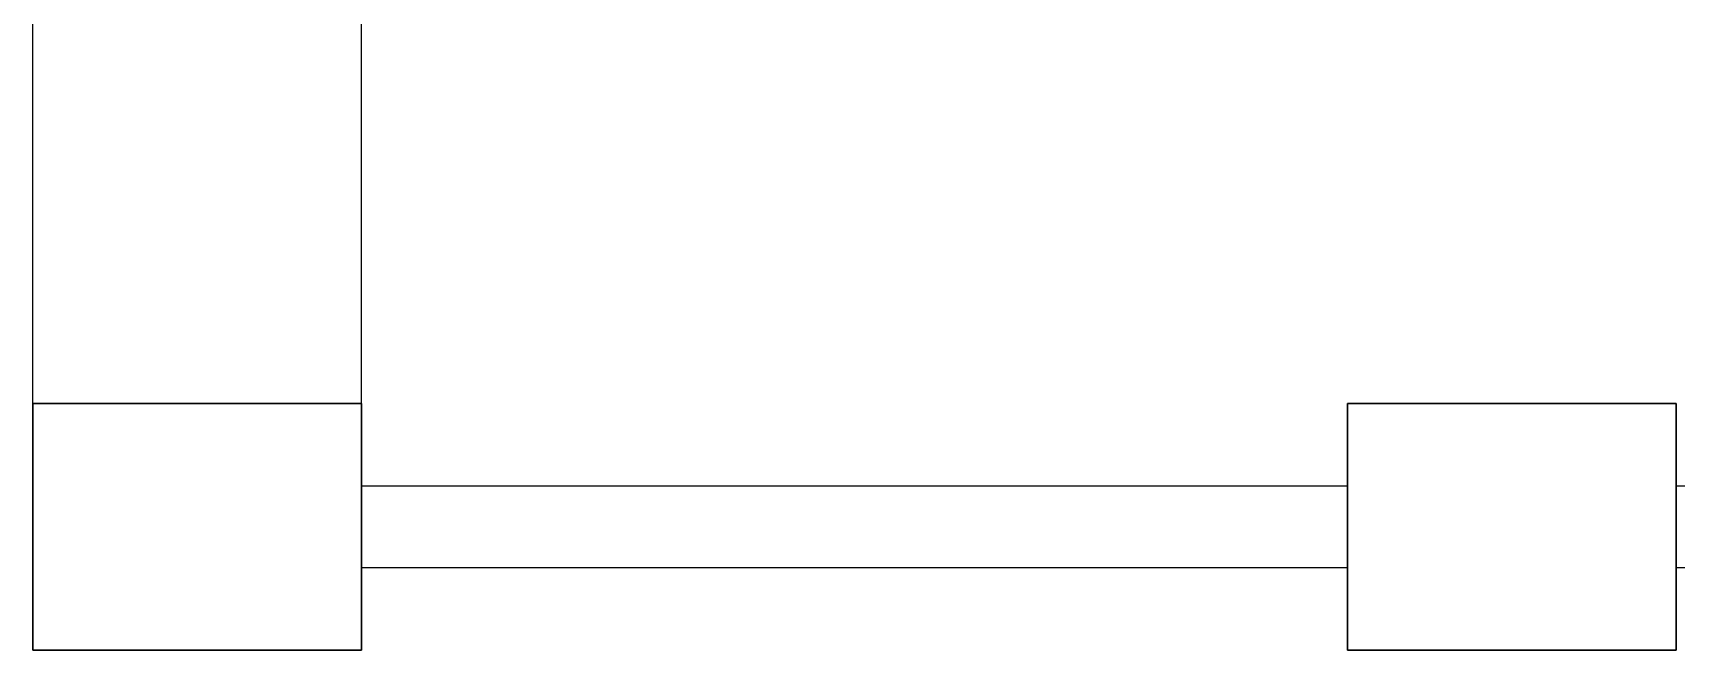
# Model space of a CAD drawing. Extents: x -19 to 297, y 0 to 420.
# Drawn here: x 200.17 to 210.17, y 248.27 to 252.02 of the extents above; entities that cross this region are included whole.
import ezdxf

# ---------------------------------------------------------------- set-up
doc = ezdxf.new("R2010")
doc.units = 0
doc.header["$MEASUREMENT"] = 0
doc.linetypes.add('K5LT_BASIC', pattern=[0])
doc.layers.add('Системный слой', color=7, linetype='Continuous')

# ---------------------------------------------------------------- blocks, each defined once
blk = doc.blocks.new('*U')
at = {"layer": 'Системный слой', "color": 5, "linetype": 'K5LT_BASIC'}
for p, q in [((202.167, 249.769), (200.167, 249.769)), ((200.167, 249.769), (200.167, 248.269)), ((202.167, 248.269), (202.167, 249.769)), ((210.167, 249.769), (208.167, 249.769)), ((208.167, 249.769), (208.167, 248.269)), ((210.167, 249.769), (208.167, 249.769)), ((208.167, 249.769), (208.167, 248.269)), ((210.167, 248.269), (210.167, 249.769)), ((210.167, 248.269), (210.167, 249.769)), ((200.167, 248.269), (202.167, 248.269)), ((208.167, 248.269), (210.167, 248.269)), ((208.167, 248.269), (210.167, 248.269))]:
    blk.add_line(p, q, dxfattribs=at)

msp = doc.modelspace()

# ---------------------------------------------------------------- linework, layer by layer
at = {"layer": 'Системный слой', "color": 5, "linetype": 'K5LT_BASIC'}
for p, q in [((200.167, 249.769), (200.167, 273.769)), ((202.167, 249.769), (202.167, 273.769)), ((200.167, 249.769), (200.167, 248.269)), ((200.167, 249.769), (202.167, 249.769)), ((202.167, 249.769), (200.167, 249.769)), ((200.167, 248.269), (200.167, 249.769)), ((200.167, 249.769), (200.167, 248.269)), ((200.167, 249.769), (202.167, 249.769)), ((202.167, 249.769), (202.167, 248.269)), ((202.167, 249.769), (202.167, 248.269)), ((202.167, 249.769), (202.167, 248.269)), ((208.167, 249.769), (208.167, 248.269)), ((208.167, 249.769), (210.167, 249.769)), ((210.167, 249.769), (208.167, 249.769)), ((208.167, 248.269), (208.167, 249.769)), ((208.167, 249.769), (208.167, 248.269)), ((208.167, 249.769), (210.167, 249.769)), ((208.167, 249.769), (208.167, 248.269)), ((208.167, 249.769), (210.167, 249.769)), ((210.167, 249.769), (210.167, 248.269)), ((210.167, 249.769), (210.167, 248.269)), ((210.167, 249.769), (210.167, 248.269)), ((210.167, 249.769), (210.167, 248.269)), ((202.167, 249.269), (208.167, 249.269)), ((210.167, 249.269), (216.167, 249.269)), ((208.167, 248.769), (202.167, 248.769)), ((216.167, 248.769), (210.167, 248.769)), ((200.167, 248.269), (202.167, 248.269)), ((200.167, 248.269), (202.167, 248.269)), ((202.167, 248.269), (200.167, 248.269)), ((200.167, 248.269), (202.167, 248.269)), ((201.417, 248.269), (200.667, 248.269)), ((201.417, 248.269), (200.667, 248.269)), ((201.667, 248.269), (202.167, 248.269)), ((208.167, 248.269), (210.167, 248.269)), ((208.167, 248.269), (210.167, 248.269)), ((210.167, 248.269), (208.167, 248.269)), ((208.167, 248.269), (210.167, 248.269)), ((208.167, 248.269), (210.167, 248.269)), ((208.167, 248.269), (210.167, 248.269)), ((209.417, 248.269), (208.667, 248.269)), ((209.417, 248.269), (208.667, 248.269)), ((209.417, 248.269), (208.667, 248.269)), ((209.667, 248.269), (210.167, 248.269)), ((209.667, 248.269), (210.167, 248.269))]:
    msp.add_line(p, q, dxfattribs=at)

# ---------------------------------------------------------------- block references
at = {"layer": 'Системный слой'}
msp.add_blockref('*U', (0, 0), dxfattribs=at)
msp.add_blockref('*U', (0, 0), dxfattribs=at)
msp.add_blockref('*U', (0, 0), dxfattribs=at)
msp.add_blockref('*U', (0, 0), dxfattribs=at)
msp.add_blockref('*U', (0, 0), dxfattribs=at)
msp.add_blockref('*U', (0, 0), dxfattribs=at)
msp.add_blockref('*U', (0, 0), dxfattribs=at)
msp.add_blockref('*U', (0, 0), dxfattribs=at)
msp.add_blockref('*U', (0, 0), dxfattribs=at)
msp.add_blockref('*U', (0, 0), dxfattribs=at)
msp.add_blockref('*U', (0, 0), dxfattribs=at)
msp.add_blockref('*U', (0, 0), dxfattribs=at)
msp.add_blockref('*U', (0, 0), dxfattribs=at)
msp.add_blockref('*U', (0, 0), dxfattribs=at)
msp.add_blockref('*U', (0, 0), dxfattribs=at)
msp.add_blockref('*U', (0, 0), dxfattribs=at)
msp.add_blockref('*U', (0, 0), dxfattribs=at)
msp.add_blockref('*U', (0, 0), dxfattribs=at)
msp.add_blockref('*U', (0, 0), dxfattribs=at)
msp.add_blockref('*U', (0, 0), dxfattribs=at)
msp.add_blockref('*U', (0, 0), dxfattribs=at)
msp.add_blockref('*U', (0, 0), dxfattribs=at)
msp.add_blockref('*U', (0, 0), dxfattribs=at)
msp.add_blockref('*U', (0, 0), dxfattribs=at)
msp.add_blockref('*U', (0, 0), dxfattribs=at)
msp.add_blockref('*U', (0, 0), dxfattribs=at)
msp.add_blockref('*U', (0, 0), dxfattribs=at)
msp.add_blockref('*U', (0, 0), dxfattribs=at)
msp.add_blockref('*U', (0, 0), dxfattribs=at)
msp.add_blockref('*U', (0, 0), dxfattribs=at)
msp.add_blockref('*U', (0, 0), dxfattribs=at)
msp.add_blockref('*U', (0, 0), dxfattribs=at)
msp.add_blockref('*U', (0, 0), dxfattribs=at)
msp.add_blockref('*U', (0, 0), dxfattribs=at)
msp.add_blockref('*U', (0, 0), dxfattribs=at)
msp.add_blockref('*U', (0, 0), dxfattribs=at)
msp.add_blockref('*U', (0, 0), dxfattribs=at)
msp.add_blockref('*U', (0, 0), dxfattribs=at)
msp.add_blockref('*U', (0, 0), dxfattribs=at)
msp.add_blockref('*U', (0, 0), dxfattribs=at)
msp.add_blockref('*U', (0, 0), dxfattribs=at)
msp.add_blockref('*U', (0, 0), dxfattribs=at)
msp.add_blockref('*U', (0, 0), dxfattribs=at)
msp.add_blockref('*U', (0, 0), dxfattribs=at)
msp.add_blockref('*U', (0, 0), dxfattribs=at)
msp.add_blockref('*U', (0, 0), dxfattribs=at)
msp.add_blockref('*U', (0, 0), dxfattribs=at)
msp.add_blockref('*U', (0, 0), dxfattribs=at)
msp.add_blockref('*U', (0, 0), dxfattribs=at)
msp.add_blockref('*U', (0, 0), dxfattribs=at)
msp.add_blockref('*U', (0, 0), dxfattribs=at)
msp.add_blockref('*U', (0, 0), dxfattribs=at)
msp.add_blockref('*U', (0, 0), dxfattribs=at)
msp.add_blockref('*U', (0, 0), dxfattribs=at)
msp.add_blockref('*U', (0, 0), dxfattribs=at)
msp.add_blockref('*U', (0, 0), dxfattribs=at)
msp.add_blockref('*U', (0, 0), dxfattribs=at)
msp.add_blockref('*U', (0, 0), dxfattribs=at)
msp.add_blockref('*U', (0, 0), dxfattribs=at)
msp.add_blockref('*U', (0, 0), dxfattribs=at)
msp.add_blockref('*U', (0, 0), dxfattribs=at)
msp.add_blockref('*U', (0, 0), dxfattribs=at)
msp.add_blockref('*U', (0, 0), dxfattribs=at)
msp.add_blockref('*U', (0, 0), dxfattribs=at)
msp.add_blockref('*U', (0, 0), dxfattribs=at)
msp.add_blockref('*U', (0, 0), dxfattribs=at)
msp.add_blockref('*U', (0, 0), dxfattribs=at)
msp.add_blockref('*U', (0, 0), dxfattribs=at)
msp.add_blockref('*U', (0, 0), dxfattribs=at)
msp.add_blockref('*U', (0, 0), dxfattribs=at)
msp.add_blockref('*U', (0, 0), dxfattribs=at)
msp.add_blockref('*U', (0, 0), dxfattribs=at)
msp.add_blockref('*U', (0, 0), dxfattribs=at)
msp.add_blockref('*U', (0, 0), dxfattribs=at)
msp.add_blockref('*U', (0, 0), dxfattribs=at)
msp.add_blockref('*U', (0, 0), dxfattribs=at)
msp.add_blockref('*U', (0, 0), dxfattribs=at)
msp.add_blockref('*U', (0, 0), dxfattribs=at)
msp.add_blockref('*U', (0, 0), dxfattribs=at)
msp.add_blockref('*U', (0, 0), dxfattribs=at)
msp.add_blockref('*U', (0, 0), dxfattribs=at)
msp.add_blockref('*U', (0, 0), dxfattribs=at)
msp.add_blockref('*U', (0, 0), dxfattribs=at)
msp.add_blockref('*U', (0, 0), dxfattribs=at)
msp.add_blockref('*U', (0, 0), dxfattribs=at)
msp.add_blockref('*U', (0, 0), dxfattribs=at)
msp.add_blockref('*U', (0, 0), dxfattribs=at)
msp.add_blockref('*U', (0, 0), dxfattribs=at)
msp.add_blockref('*U', (0, 0), dxfattribs=at)
msp.add_blockref('*U', (0, 0), dxfattribs=at)
msp.add_blockref('*U', (0, 0), dxfattribs=at)
msp.add_blockref('*U', (0, 0), dxfattribs=at)
msp.add_blockref('*U', (0, 0), dxfattribs=at)
msp.add_blockref('*U', (0, 0), dxfattribs=at)
msp.add_blockref('*U', (0, 0), dxfattribs=at)
msp.add_blockref('*U', (0, 0), dxfattribs=at)
msp.add_blockref('*U', (0, 0), dxfattribs=at)
msp.add_blockref('*U', (0, 0), dxfattribs=at)
msp.add_blockref('*U', (0, 0), dxfattribs=at)
msp.add_blockref('*U', (0, 0), dxfattribs=at)
msp.add_blockref('*U', (0, 0), dxfattribs=at)
msp.add_blockref('*U', (0, 0), dxfattribs=at)
msp.add_blockref('*U', (0, 0), dxfattribs=at)
msp.add_blockref('*U', (0, 0), dxfattribs=at)
msp.add_blockref('*U', (0, 0), dxfattribs=at)
msp.add_blockref('*U', (0, 0), dxfattribs=at)
msp.add_blockref('*U', (0, 0), dxfattribs=at)
msp.add_blockref('*U', (0, 0), dxfattribs=at)
msp.add_blockref('*U', (0, 0), dxfattribs=at)
msp.add_blockref('*U', (0, 0), dxfattribs=at)
msp.add_blockref('*U', (0, 0), dxfattribs=at)
msp.add_blockref('*U', (0, 0), dxfattribs=at)
msp.add_blockref('*U', (0, 0), dxfattribs=at)
msp.add_blockref('*U', (0, 0), dxfattribs=at)
msp.add_blockref('*U', (0, 0), dxfattribs=at)
msp.add_blockref('*U', (0, 0), dxfattribs=at)
msp.add_blockref('*U', (0, 0), dxfattribs=at)
msp.add_blockref('*U', (0, 0), dxfattribs=at)
msp.add_blockref('*U', (0, 0), dxfattribs=at)
msp.add_blockref('*U', (0, 0), dxfattribs=at)
msp.add_blockref('*U', (0, 0), dxfattribs=at)
msp.add_blockref('*U', (0, 0), dxfattribs=at)
msp.add_blockref('*U', (0, 0), dxfattribs=at)
msp.add_blockref('*U', (0, 0), dxfattribs=at)
msp.add_blockref('*U', (0, 0), dxfattribs=at)
msp.add_blockref('*U', (0, 0), dxfattribs=at)
msp.add_blockref('*U', (0, 0), dxfattribs=at)
msp.add_blockref('*U', (0, 0), dxfattribs=at)
msp.add_blockref('*U', (0, 0), dxfattribs=at)
msp.add_blockref('*U', (0, 0), dxfattribs=at)
msp.add_blockref('*U', (0, 0), dxfattribs=at)
msp.add_blockref('*U', (0, 0), dxfattribs=at)
msp.add_blockref('*U', (0, 0), dxfattribs=at)
msp.add_blockref('*U', (0, 0), dxfattribs=at)
msp.add_blockref('*U', (0, 0), dxfattribs=at)
msp.add_blockref('*U', (0, 0), dxfattribs=at)
msp.add_blockref('*U', (0, 0), dxfattribs=at)
msp.add_blockref('*U', (0, 0), dxfattribs=at)
msp.add_blockref('*U', (0, 0), dxfattribs=at)
msp.add_blockref('*U', (0, 0), dxfattribs=at)
msp.add_blockref('*U', (0, 0), dxfattribs=at)
msp.add_blockref('*U', (0, 0), dxfattribs=at)
msp.add_blockref('*U', (0, 0), dxfattribs=at)
msp.add_blockref('*U', (0, 0), dxfattribs=at)
msp.add_blockref('*U', (0, 0), dxfattribs=at)
msp.add_blockref('*U', (0, 0), dxfattribs=at)
msp.add_blockref('*U', (0, 0), dxfattribs=at)
msp.add_blockref('*U', (0, 0), dxfattribs=at)
msp.add_blockref('*U', (0, 0), dxfattribs=at)
msp.add_blockref('*U', (0, 0), dxfattribs=at)
msp.add_blockref('*U', (0, 0), dxfattribs=at)
msp.add_blockref('*U', (0, 0), dxfattribs=at)
msp.add_blockref('*U', (0, 0), dxfattribs=at)
msp.add_blockref('*U', (0, 0), dxfattribs=at)
msp.add_blockref('*U', (0, 0), dxfattribs=at)
msp.add_blockref('*U', (0, 0), dxfattribs=at)
msp.add_blockref('*U', (0, 0), dxfattribs=at)
msp.add_blockref('*U', (0, 0), dxfattribs=at)
msp.add_blockref('*U', (0, 0), dxfattribs=at)
msp.add_blockref('*U', (0, 0), dxfattribs=at)
msp.add_blockref('*U', (0, 0), dxfattribs=at)
msp.add_blockref('*U', (0, 0), dxfattribs=at)
msp.add_blockref('*U', (0, 0), dxfattribs=at)
msp.add_blockref('*U', (0, 0), dxfattribs=at)
msp.add_blockref('*U', (0, 0), dxfattribs=at)
msp.add_blockref('*U', (0, 0), dxfattribs=at)
msp.add_blockref('*U', (0, 0), dxfattribs=at)
msp.add_blockref('*U', (0, 0), dxfattribs=at)
msp.add_blockref('*U', (0, 0), dxfattribs=at)
msp.add_blockref('*U', (0, 0), dxfattribs=at)
msp.add_blockref('*U', (0, 0), dxfattribs=at)
msp.add_blockref('*U', (0, 0), dxfattribs=at)
msp.add_blockref('*U', (0, 0), dxfattribs=at)
msp.add_blockref('*U', (0, 0), dxfattribs=at)
msp.add_blockref('*U', (0, 0), dxfattribs=at)
msp.add_blockref('*U', (0, 0), dxfattribs=at)
msp.add_blockref('*U', (0, 0), dxfattribs=at)
msp.add_blockref('*U', (0, 0), dxfattribs=at)
msp.add_blockref('*U', (0, 0), dxfattribs=at)
msp.add_blockref('*U', (0, 0), dxfattribs=at)
msp.add_blockref('*U', (0, 0), dxfattribs=at)
msp.add_blockref('*U', (0, 0), dxfattribs=at)
msp.add_blockref('*U', (0, 0), dxfattribs=at)
msp.add_blockref('*U', (0, 0), dxfattribs=at)
msp.add_blockref('*U', (0, 0), dxfattribs=at)
msp.add_blockref('*U', (0, 0), dxfattribs=at)
msp.add_blockref('*U', (0, 0), dxfattribs=at)
msp.add_blockref('*U', (0, 0), dxfattribs=at)
msp.add_blockref('*U', (0, 0), dxfattribs=at)
msp.add_blockref('*U', (0, 0), dxfattribs=at)
msp.add_blockref('*U', (0, 0), dxfattribs=at)
msp.add_blockref('*U', (0, 0), dxfattribs=at)
msp.add_blockref('*U', (0, 0), dxfattribs=at)
msp.add_blockref('*U', (0, 0), dxfattribs=at)
msp.add_blockref('*U', (0, 0), dxfattribs=at)
msp.add_blockref('*U', (0, 0), dxfattribs=at)
msp.add_blockref('*U', (0, 0), dxfattribs=at)
msp.add_blockref('*U', (0, 0), dxfattribs=at)
msp.add_blockref('*U', (0, 0), dxfattribs=at)
msp.add_blockref('*U', (0, 0), dxfattribs=at)
msp.add_blockref('*U', (0, 0), dxfattribs=at)
msp.add_blockref('*U', (0, 0), dxfattribs=at)
msp.add_blockref('*U', (0, 0), dxfattribs=at)
msp.add_blockref('*U', (0, 0), dxfattribs=at)
msp.add_blockref('*U', (0, 0), dxfattribs=at)
msp.add_blockref('*U', (0, 0), dxfattribs=at)
msp.add_blockref('*U', (0, 0), dxfattribs=at)
msp.add_blockref('*U', (0, 0), dxfattribs=at)
msp.add_blockref('*U', (0, 0), dxfattribs=at)
msp.add_blockref('*U', (0, 0), dxfattribs=at)
msp.add_blockref('*U', (0, 0), dxfattribs=at)
msp.add_blockref('*U', (0, 0), dxfattribs=at)
msp.add_blockref('*U', (0, 0), dxfattribs=at)
msp.add_blockref('*U', (0, 0), dxfattribs=at)
msp.add_blockref('*U', (0, 0), dxfattribs=at)
msp.add_blockref('*U', (0, 0), dxfattribs=at)
msp.add_blockref('*U', (0, 0), dxfattribs=at)
msp.add_blockref('*U', (0, 0), dxfattribs=at)
msp.add_blockref('*U', (0, 0), dxfattribs=at)
msp.add_blockref('*U', (0, 0), dxfattribs=at)
msp.add_blockref('*U', (0, 0), dxfattribs=at)
msp.add_blockref('*U', (0, 0), dxfattribs=at)
msp.add_blockref('*U', (0, 0), dxfattribs=at)
msp.add_blockref('*U', (0, 0), dxfattribs=at)
msp.add_blockref('*U', (0, 0), dxfattribs=at)
msp.add_blockref('*U', (0, 0), dxfattribs=at)
msp.add_blockref('*U', (0, 0), dxfattribs=at)
msp.add_blockref('*U', (0, 0), dxfattribs=at)
msp.add_blockref('*U', (0, 0), dxfattribs=at)
msp.add_blockref('*U', (0, 0), dxfattribs=at)
msp.add_blockref('*U', (0, 0), dxfattribs=at)
msp.add_blockref('*U', (0, 0), dxfattribs=at)
msp.add_blockref('*U', (0, 0), dxfattribs=at)
msp.add_blockref('*U', (0, 0), dxfattribs=at)
msp.add_blockref('*U', (0, 0), dxfattribs=at)
msp.add_blockref('*U', (0, 0), dxfattribs=at)
msp.add_blockref('*U', (0, 0), dxfattribs=at)
msp.add_blockref('*U', (0, 0), dxfattribs=at)
msp.add_blockref('*U', (0, 0), dxfattribs=at)
msp.add_blockref('*U', (0, 0), dxfattribs=at)
msp.add_blockref('*U', (0, 0), dxfattribs=at)
msp.add_blockref('*U', (0, 0), dxfattribs=at)
msp.add_blockref('*U', (0, 0), dxfattribs=at)
msp.add_blockref('*U', (0, 0), dxfattribs=at)
msp.add_blockref('*U', (0, 0), dxfattribs=at)
msp.add_blockref('*U', (0, 0), dxfattribs=at)
msp.add_blockref('*U', (0, 0), dxfattribs=at)
msp.add_blockref('*U', (0, 0), dxfattribs=at)
msp.add_blockref('*U', (0, 0), dxfattribs=at)
msp.add_blockref('*U', (0, 0), dxfattribs=at)
msp.add_blockref('*U', (0, 0), dxfattribs=at)
msp.add_blockref('*U', (0, 0), dxfattribs=at)
msp.add_blockref('*U', (0, 0), dxfattribs=at)
msp.add_blockref('*U', (0, 0), dxfattribs=at)
msp.add_blockref('*U', (0, 0), dxfattribs=at)
msp.add_blockref('*U', (0, 0), dxfattribs=at)
msp.add_blockref('*U', (0, 0), dxfattribs=at)
msp.add_blockref('*U', (0, 0), dxfattribs=at)
msp.add_blockref('*U', (0, 0), dxfattribs=at)
msp.add_blockref('*U', (0, 0), dxfattribs=at)
msp.add_blockref('*U', (0, 0), dxfattribs=at)
msp.add_blockref('*U', (0, 0), dxfattribs=at)
msp.add_blockref('*U', (0, 0), dxfattribs=at)
msp.add_blockref('*U', (0, 0), dxfattribs=at)
msp.add_blockref('*U', (0, 0), dxfattribs=at)
msp.add_blockref('*U', (0, 0), dxfattribs=at)
msp.add_blockref('*U', (0, 0), dxfattribs=at)
msp.add_blockref('*U', (0, 0), dxfattribs=at)
msp.add_blockref('*U', (0, 0), dxfattribs=at)
msp.add_blockref('*U', (0, 0), dxfattribs=at)
msp.add_blockref('*U', (0, 0), dxfattribs=at)
msp.add_blockref('*U', (0, 0), dxfattribs=at)
msp.add_blockref('*U', (0, 0), dxfattribs=at)
msp.add_blockref('*U', (0, 0), dxfattribs=at)
msp.add_blockref('*U', (0, 0), dxfattribs=at)
msp.add_blockref('*U', (0, 0), dxfattribs=at)
msp.add_blockref('*U', (0, 0), dxfattribs=at)
msp.add_blockref('*U', (0, 0), dxfattribs=at)
msp.add_blockref('*U', (0, 0), dxfattribs=at)
msp.add_blockref('*U', (0, 0), dxfattribs=at)
msp.add_blockref('*U', (0, 0), dxfattribs=at)
msp.add_blockref('*U', (0, 0), dxfattribs=at)
msp.add_blockref('*U', (0, 0), dxfattribs=at)
msp.add_blockref('*U', (0, 0), dxfattribs=at)
msp.add_blockref('*U', (0, 0), dxfattribs=at)
msp.add_blockref('*U', (0, 0), dxfattribs=at)
msp.add_blockref('*U', (0, 0), dxfattribs=at)
msp.add_blockref('*U', (0, 0), dxfattribs=at)
msp.add_blockref('*U', (0, 0), dxfattribs=at)
msp.add_blockref('*U', (0, 0), dxfattribs=at)
msp.add_blockref('*U', (0, 0), dxfattribs=at)
msp.add_blockref('*U', (0, 0), dxfattribs=at)
msp.add_blockref('*U', (0, 0), dxfattribs=at)
msp.add_blockref('*U', (0, 0), dxfattribs=at)
msp.add_blockref('*U', (0, 0), dxfattribs=at)
msp.add_blockref('*U', (0, 0), dxfattribs=at)
msp.add_blockref('*U', (0, 0), dxfattribs=at)
msp.add_blockref('*U', (0, 0), dxfattribs=at)
msp.add_blockref('*U', (0, 0), dxfattribs=at)
msp.add_blockref('*U', (0, 0), dxfattribs=at)
msp.add_blockref('*U', (0, 0), dxfattribs=at)
msp.add_blockref('*U', (0, 0), dxfattribs=at)
msp.add_blockref('*U', (0, 0), dxfattribs=at)
msp.add_blockref('*U', (0, 0), dxfattribs=at)
msp.add_blockref('*U', (0, 0), dxfattribs=at)
msp.add_blockref('*U', (0, 0), dxfattribs=at)
msp.add_blockref('*U', (0, 0), dxfattribs=at)
msp.add_blockref('*U', (0, 0), dxfattribs=at)
msp.add_blockref('*U', (0, 0), dxfattribs=at)
msp.add_blockref('*U', (0, 0), dxfattribs=at)
msp.add_blockref('*U', (0, 0), dxfattribs=at)
msp.add_blockref('*U', (0, 0), dxfattribs=at)
msp.add_blockref('*U', (0, 0), dxfattribs=at)
msp.add_blockref('*U', (0, 0), dxfattribs=at)
msp.add_blockref('*U', (0, 0), dxfattribs=at)
msp.add_blockref('*U', (0, 0), dxfattribs=at)
msp.add_blockref('*U', (0, 0), dxfattribs=at)
msp.add_blockref('*U', (0, 0), dxfattribs=at)
msp.add_blockref('*U', (0, 0), dxfattribs=at)
msp.add_blockref('*U', (0, 0), dxfattribs=at)
msp.add_blockref('*U', (0, 0), dxfattribs=at)
msp.add_blockref('*U', (0, 0), dxfattribs=at)
msp.add_blockref('*U', (0, 0), dxfattribs=at)
msp.add_blockref('*U', (0, 0), dxfattribs=at)
msp.add_blockref('*U', (0, 0), dxfattribs=at)
msp.add_blockref('*U', (0, 0), dxfattribs=at)
msp.add_blockref('*U', (0, 0), dxfattribs=at)
msp.add_blockref('*U', (0, 0), dxfattribs=at)
msp.add_blockref('*U', (0, 0), dxfattribs=at)
msp.add_blockref('*U', (0, 0), dxfattribs=at)
msp.add_blockref('*U', (0, 0), dxfattribs=at)
msp.add_blockref('*U', (0, 0), dxfattribs=at)
msp.add_blockref('*U', (0, 0), dxfattribs=at)
msp.add_blockref('*U', (0, 0), dxfattribs=at)
msp.add_blockref('*U', (0, 0), dxfattribs=at)
msp.add_blockref('*U', (0, 0), dxfattribs=at)
msp.add_blockref('*U', (0, 0), dxfattribs=at)
msp.add_blockref('*U', (0, 0), dxfattribs=at)
msp.add_blockref('*U', (0, 0), dxfattribs=at)
msp.add_blockref('*U', (0, 0), dxfattribs=at)
msp.add_blockref('*U', (0, 0), dxfattribs=at)
msp.add_blockref('*U', (0, 0), dxfattribs=at)
msp.add_blockref('*U', (0, 0), dxfattribs=at)
msp.add_blockref('*U', (0, 0), dxfattribs=at)
msp.add_blockref('*U', (0, 0), dxfattribs=at)
msp.add_blockref('*U', (0, 0), dxfattribs=at)
msp.add_blockref('*U', (0, 0), dxfattribs=at)
msp.add_blockref('*U', (0, 0), dxfattribs=at)
msp.add_blockref('*U', (0, 0), dxfattribs=at)
msp.add_blockref('*U', (0, 0), dxfattribs=at)
msp.add_blockref('*U', (0, 0), dxfattribs=at)
msp.add_blockref('*U', (0, 0), dxfattribs=at)
msp.add_blockref('*U', (0, 0), dxfattribs=at)
msp.add_blockref('*U', (0, 0), dxfattribs=at)
msp.add_blockref('*U', (0, 0), dxfattribs=at)
msp.add_blockref('*U', (0, 0), dxfattribs=at)
msp.add_blockref('*U', (0, 0), dxfattribs=at)
msp.add_blockref('*U', (0, 0), dxfattribs=at)
msp.add_blockref('*U', (0, 0), dxfattribs=at)
msp.add_blockref('*U', (0, 0), dxfattribs=at)
msp.add_blockref('*U', (0, 0), dxfattribs=at)
msp.add_blockref('*U', (0, 0), dxfattribs=at)
msp.add_blockref('*U', (0, 0), dxfattribs=at)
msp.add_blockref('*U', (0, 0), dxfattribs=at)
msp.add_blockref('*U', (0, 0), dxfattribs=at)
msp.add_blockref('*U', (0, 0), dxfattribs=at)
msp.add_blockref('*U', (0, 0), dxfattribs=at)
msp.add_blockref('*U', (0, 0), dxfattribs=at)
msp.add_blockref('*U', (0, 0), dxfattribs=at)
msp.add_blockref('*U', (0, 0), dxfattribs=at)
msp.add_blockref('*U', (0, 0), dxfattribs=at)
msp.add_blockref('*U', (0, 0), dxfattribs=at)
msp.add_blockref('*U', (0, 0), dxfattribs=at)
msp.add_blockref('*U', (0, 0), dxfattribs=at)
msp.add_blockref('*U', (0, 0), dxfattribs=at)
msp.add_blockref('*U', (0, 0), dxfattribs=at)
msp.add_blockref('*U', (0, 0), dxfattribs=at)
msp.add_blockref('*U', (0, 0), dxfattribs=at)
msp.add_blockref('*U', (0, 0), dxfattribs=at)
msp.add_blockref('*U', (0, 0), dxfattribs=at)
msp.add_blockref('*U', (0, 0), dxfattribs=at)
msp.add_blockref('*U', (0, 0), dxfattribs=at)
msp.add_blockref('*U', (0, 0), dxfattribs=at)
msp.add_blockref('*U', (0, 0), dxfattribs=at)
msp.add_blockref('*U', (0, 0), dxfattribs=at)
msp.add_blockref('*U', (0, 0), dxfattribs=at)
msp.add_blockref('*U', (0, 0), dxfattribs=at)
msp.add_blockref('*U', (0, 0), dxfattribs=at)
msp.add_blockref('*U', (0, 0), dxfattribs=at)
msp.add_blockref('*U', (0, 0), dxfattribs=at)
msp.add_blockref('*U', (0, 0), dxfattribs=at)
msp.add_blockref('*U', (0, 0), dxfattribs=at)
msp.add_blockref('*U', (0, 0), dxfattribs=at)
msp.add_blockref('*U', (0, 0), dxfattribs=at)
msp.add_blockref('*U', (0, 0), dxfattribs=at)
msp.add_blockref('*U', (0, 0), dxfattribs=at)
msp.add_blockref('*U', (0, 0), dxfattribs=at)
msp.add_blockref('*U', (0, 0), dxfattribs=at)
msp.add_blockref('*U', (0, 0), dxfattribs=at)
msp.add_blockref('*U', (0, 0), dxfattribs=at)
msp.add_blockref('*U', (0, 0), dxfattribs=at)
msp.add_blockref('*U', (0, 0), dxfattribs=at)
msp.add_blockref('*U', (0, 0), dxfattribs=at)
msp.add_blockref('*U', (0, 0), dxfattribs=at)
msp.add_blockref('*U', (0, 0), dxfattribs=at)
msp.add_blockref('*U', (0, 0), dxfattribs=at)
msp.add_blockref('*U', (0, 0), dxfattribs=at)
msp.add_blockref('*U', (0, 0), dxfattribs=at)
msp.add_blockref('*U', (0, 0), dxfattribs=at)
msp.add_blockref('*U', (0, 0), dxfattribs=at)
msp.add_blockref('*U', (0, 0), dxfattribs=at)
msp.add_blockref('*U', (0, 0), dxfattribs=at)
msp.add_blockref('*U', (0, 0), dxfattribs=at)
msp.add_blockref('*U', (0, 0), dxfattribs=at)
msp.add_blockref('*U', (0, 0), dxfattribs=at)
msp.add_blockref('*U', (0, 0), dxfattribs=at)
msp.add_blockref('*U', (0, 0), dxfattribs=at)
msp.add_blockref('*U', (0, 0), dxfattribs=at)
msp.add_blockref('*U', (0, 0), dxfattribs=at)
msp.add_blockref('*U', (0, 0), dxfattribs=at)
msp.add_blockref('*U', (0, 0), dxfattribs=at)
msp.add_blockref('*U', (0, 0), dxfattribs=at)
msp.add_blockref('*U', (0, 0), dxfattribs=at)
msp.add_blockref('*U', (0, 0), dxfattribs=at)
msp.add_blockref('*U', (0, 0), dxfattribs=at)
msp.add_blockref('*U', (0, 0), dxfattribs=at)
msp.add_blockref('*U', (0, 0), dxfattribs=at)
msp.add_blockref('*U', (0, 0), dxfattribs=at)
msp.add_blockref('*U', (0, 0), dxfattribs=at)
msp.add_blockref('*U', (0, 0), dxfattribs=at)
msp.add_blockref('*U', (0, 0), dxfattribs=at)
msp.add_blockref('*U', (0, 0), dxfattribs=at)
msp.add_blockref('*U', (0, 0), dxfattribs=at)
msp.add_blockref('*U', (0, 0), dxfattribs=at)
msp.add_blockref('*U', (0, 0), dxfattribs=at)
msp.add_blockref('*U', (0, 0), dxfattribs=at)
msp.add_blockref('*U', (0, 0), dxfattribs=at)
msp.add_blockref('*U', (0, 0), dxfattribs=at)
msp.add_blockref('*U', (0, 0), dxfattribs=at)
msp.add_blockref('*U', (0, 0), dxfattribs=at)
msp.add_blockref('*U', (0, 0), dxfattribs=at)
msp.add_blockref('*U', (0, 0), dxfattribs=at)
msp.add_blockref('*U', (0, 0), dxfattribs=at)
msp.add_blockref('*U', (0, 0), dxfattribs=at)
msp.add_blockref('*U', (0, 0), dxfattribs=at)
msp.add_blockref('*U', (0, 0), dxfattribs=at)
msp.add_blockref('*U', (0, 0), dxfattribs=at)
msp.add_blockref('*U', (0, 0), dxfattribs=at)
msp.add_blockref('*U', (0, 0), dxfattribs=at)
msp.add_blockref('*U', (0, 0), dxfattribs=at)

doc.saveas('drawing.dxf')
